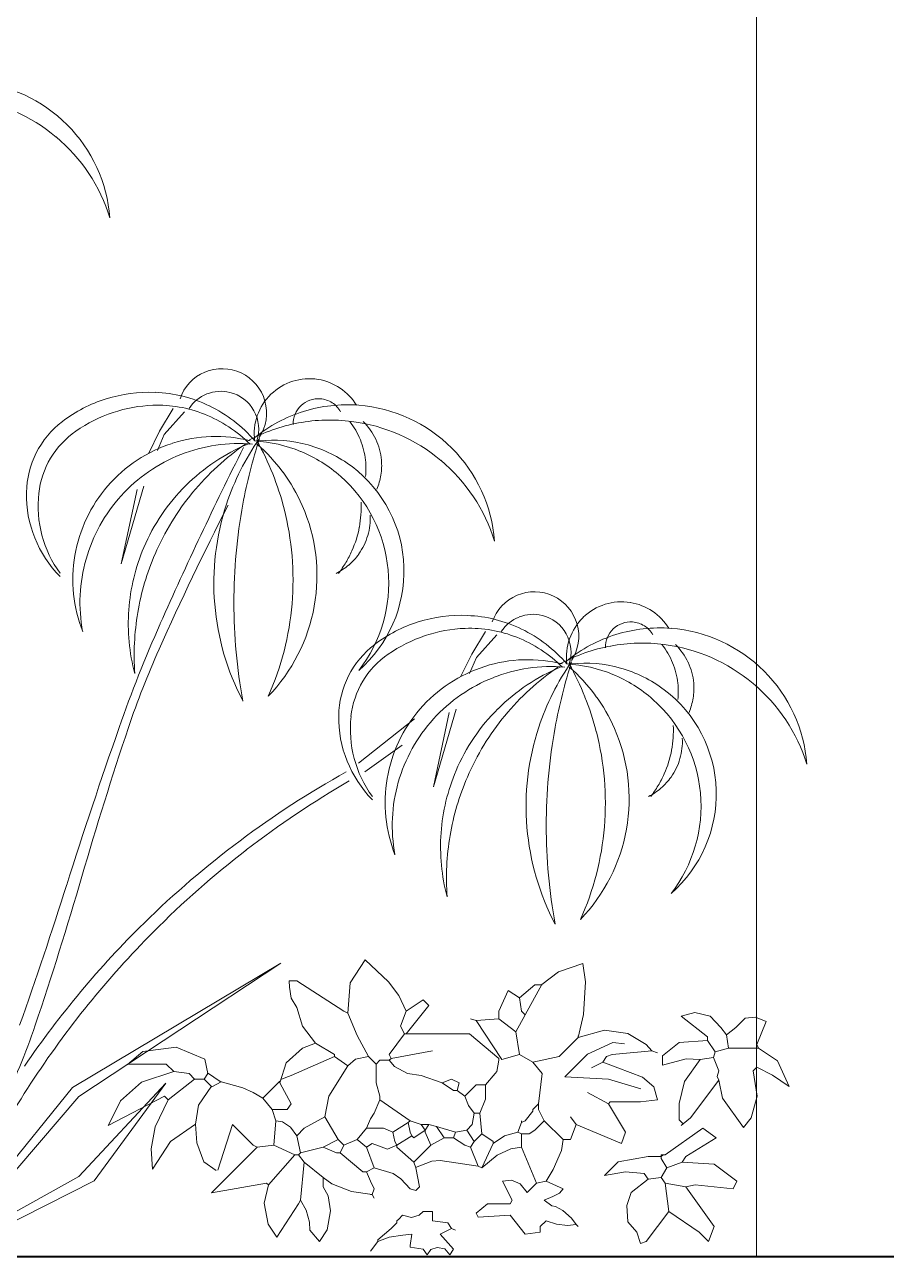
# Model space of a CAD drawing. Header units: millimetres. Extents: x 13204 to 24802, y 21209 to 40694.
# Drawn here: x 14949.7 to 15066.1, y 21393.8 to 21560.3 of the extents above; entities that cross this region are included whole.
import ezdxf

# ---------------------------------------------------------------- set-up
doc = ezdxf.new("R2010")
doc.units = ezdxf.units.MM
doc.linetypes.add('0', pattern=[0])
for name, color, linetype, lineweight in [('Louças', 150, 'Continuous', 15), ('Paredes', 1, 'Continuous', 40), ('Vegetação', 3, 'Continuous', 5)]:
    doc.layers.add(name, color=color, linetype=linetype, lineweight=lineweight)

# ---------------------------------------------------------------- blocks, each defined once
blk = doc.blocks.new('A$C28947A85')
at = {"layer": 'Vegetação', "color": 8, "linetype": '0'}
for p, q in [((16.5, 152.93), (16.5, 152.93)), ((15.02, 151.27), (15.02, 151.27)), ((22.28, 140.36), (22.28, 140.36)), ((22.28, 140.36), (22.28, 140.36)), ((35.11, 119.49), (35.11, 119.49)), ((40.02, 119.38), (40.02, 119.38)), ((50.41, 118.51), (50.41, 118.51)), ((28.4, 116.76), (28.4, 116.76)), ((35.39, 116.55), (35.39, 116.55)), ((38.49, 116.76), (38.49, 116.76)), ((53.4, 117.34), (53.4, 117.34)), ((21.76, 115.88), (21.76, 115.88)), ((28.09, 115.02), (28.09, 115.02)), ((31.76, 115.89), (31.76, 115.89)), ((35.72, 114.92), (35.72, 114.92)), ((43.23, 115.57), (43.23, 115.57)), ((44.06, 116.5), (44.06, 116.5)), ((48.11, 114.95), (48.11, 114.95)), ((50.72, 115.89), (50.72, 115.89)), ((52.32, 115.36), (52.32, 115.36)), ((55.61, 115.02), (55.61, 115.02)), ((55.92, 115.02), (55.92, 115.02)), ((22.71, 114.03), (22.71, 114.03)), ((30.84, 114.58), (29.01, 111.52)), ((32.37, 114.14), (29.62, 111.08)), ((30.84, 114.58), (30.84, 114.58)), ((32.37, 114.14), (32.37, 114.14)), ((32.98, 114.58), (32.98, 114.58)), ((35.06, 113.81), (35.06, 113.81)), ((41.75, 114.29), (41.75, 114.29)), ((48.47, 114.18), (48.47, 114.18)), ((53.47, 114.14), (53.47, 114.14)), ((15.86, 112.83), (15.86, 112.83)), ((47.05, 112.39), (47.05, 112.39)), ((47.76, 112.63), (47.76, 112.63)), ((54.69, 112.83), (54.69, 112.83)), ((55, 112.83), (55, 112.83)), ((56.53, 112.83), (56.53, 112.83)), ((17.7, 111.52), (17.7, 111.52)), ((29.01, 111.52), (27.48, 108.46)), ((29.62, 111.08), (28.7, 108.9)), ((30.74, 109.87), (30.74, 109.87)), ((40.93, 110.21), (40.93, 110.21)), ((41.24, 110.21), (41.24, 110.21)), ((41.85, 110.65), (41.85, 110.65)), ((41.85, 110.21), (41.85, 110.21)), ((41.85, 110.21), (41.85, 110.21)), ((41.85, 110.21), (41.85, 110.21)), ((42.16, 110.21), (42.16, 110.21)), ((42.16, 110.21), (42.16, 110.21)), ((42.46, 110.65), (42.46, 110.65)), ((42.46, 110.21), (42.46, 110.21)), ((42.48, 110.51), (42.48, 110.51)), ((42.48, 110.51), (42.48, 110.51)), ((56.13, 110.36), (56.13, 110.36)), ((58.22, 110.43), (58.22, 110.43)), ((31.86, 108.35), (31.86, 108.35)), ((40.34, 109.3), (40.34, 109.3)), ((40.63, 109.77), (40.63, 109.77)), ((40.93, 109.77), (40.93, 109.77)), ((41.24, 109.77), (41.24, 109.77)), ((41.55, 109.77), (41.55, 109.77)), ((42.16, 109.77), (42.16, 109.77)), ((48.07, 108.78), (48.07, 108.78)), ((49.06, 109.65), (49.06, 109.65)), ((68.48, 109.23), (68.48, 109.23)), ((55, 106.71), (55, 106.71)), ((56.83, 107.59), (56.83, 107.59)), ((58.97, 107.59), (58.97, 107.59)), ((67, 107.57), (67, 107.57)), ((39.94, 106.23), (39.94, 106.23)), ((41.23, 106.11), (41.23, 106.11)), ((44.29, 105.74), (44.29, 105.74)), ((45.68, 105.96), (45.68, 105.96)), ((53.47, 105.4), (53.47, 105.4)), ((56.83, 105.4), (56.83, 105.4)), ((56.89, 106.49), (56.89, 106.49)), ((58.91, 105.58), (58.91, 105.58)), ((11.01, 103.22), (11.01, 103.22)), ((21.98, 104.09), (21.98, 104.09)), ((26.87, 104.09), (23.81, 93.6)), ((25.95, 103.65), (23.81, 93.6)), ((25.95, 103.65), (25.95, 103.65)), ((26.87, 104.09), (26.87, 104.09)), ((32.54, 104.16), (32.54, 104.16)), ((33.46, 103.21), (33.46, 103.21)), ((58.36, 103.65), (58.36, 103.65)), ((12.68, 103.11), (12.68, 103.11)), ((23.81, 102.78), (23.81, 102.78)), ((38.05, 101.64), (38.05, 101.64)), ((40.26, 101.64), (40.26, 101.64)), ((56.22, 101.91), (56.22, 101.91)), ((38.24, 101.49), (38.24, 101.49)), ((45.83, 101.03), (45.83, 101.03)), ((48.27, 101.47), (48.27, 101.47)), ((57.45, 100.16), (57.45, 100.16)), ((55.99, 98.56), (55.99, 98.56)), ((57.12, 97.41), (57.12, 97.41)), ((74.26, 96.66), (74.26, 96.66)), ((74.26, 96.66), (74.26, 96.66)), ((26.87, 95.79), (26.87, 95.79)), ((28.4, 94.92), (28.4, 94.92)), ((55, 95.35), (55, 95.35)), ((55.92, 94.92), (55.92, 94.92)), ((17.56, 94.73), (17.56, 94.73)), ((19.07, 94.21), (19.07, 94.21)), ((54.18, 93.77), (54.18, 93.77)), ((54.55, 93.42), (54.55, 93.42)), ((15.56, 92.29), (15.56, 92.29)), ((15.56, 91.86), (15.56, 91.86)), ((52.86, 92.29), (52.86, 92.29)), ((53.16, 92.29), (53.16, 92.29)), ((59.87, 92.78), (59.87, 92.78)), ((62.02, 93.17), (62.02, 93.17)), ((39.05, 88.35), (39.05, 88.35)), ((77.3, 89.34), (77.3, 89.34)), ((82.21, 89.24), (82.21, 89.24)), ((92.61, 88.36), (92.61, 88.36)), ((24.84, 87.37), (24.84, 87.37)), ((26.05, 87), (26.05, 87)), ((36.45, 88.12), (36.45, 88.12)), ((46.91, 88.18), (46.91, 88.18)), ((49.9, 87.88), (49.9, 87.88)), ((70.59, 86.61), (70.59, 86.61)), ((80.68, 86.61), (80.68, 86.61)), ((95.59, 87.19), (95.59, 87.19)), ((29.09, 85.5), (29.09, 85.5)), ((63.96, 85.73), (63.96, 85.73)), ((73.96, 85.74), (73.96, 85.74)), ((77.59, 86.4), (77.59, 86.4)), ((85.43, 85.42), (85.43, 85.42)), ((86.25, 86.35), (86.25, 86.35)), ((92.91, 85.74), (92.91, 85.74)), ((94.51, 85.21), (94.51, 85.21)), ((18.61, 84.43), (18.61, 84.43)), ((18.61, 84.43), (18.61, 84.43)), ((64.91, 83.89), (64.91, 83.89)), ((70.29, 84.87), (70.29, 84.87)), ((73.04, 84.43), (71.21, 81.37)), ((74.57, 83.99), (71.82, 80.93)), ((73.04, 84.43), (73.04, 84.43)), ((74.57, 83.99), (74.57, 83.99)), ((75.18, 84.43), (75.18, 84.43)), ((77.26, 83.66), (77.26, 83.66)), ((77.92, 84.78), (77.92, 84.78)), ((83.95, 84.14), (83.95, 84.14)), ((90.31, 84.8), (90.31, 84.8)), ((90.66, 84.03), (90.66, 84.03)), ((95.67, 83.99), (95.67, 83.99)), ((97.81, 84.87), (97.81, 84.87)), ((98.11, 84.87), (98.11, 84.87)), ((28.92, 82.04), (28.92, 82.04)), ((58.06, 82.68), (58.06, 82.68)), ((89.25, 82.24), (89.25, 82.24)), ((89.96, 82.48), (89.96, 82.48)), ((96.89, 82.68), (96.89, 82.68)), ((97.2, 82.68), (97.2, 82.68)), ((98.72, 82.68), (98.72, 82.68)), ((59.89, 81.37), (59.89, 81.37)), ((71.21, 81.37), (69.68, 78.31)), ((71.82, 80.93), (70.9, 78.75)), ((83.13, 80.06), (83.13, 80.06)), ((83.44, 80.06), (83.44, 80.06)), ((84.05, 80.5), (84.05, 80.5)), ((84.05, 80.06), (84.05, 80.06)), ((84.05, 80.06), (84.05, 80.06)), ((84.05, 80.06), (84.05, 80.06)), ((84.35, 80.06), (84.35, 80.06)), ((84.35, 80.06), (84.35, 80.06)), ((84.66, 80.5), (84.66, 80.5)), ((84.66, 80.06), (84.66, 80.06)), ((84.68, 80.36), (84.68, 80.36)), ((84.68, 80.36), (84.68, 80.36)), ((98.33, 80.21), (98.33, 80.21)), ((100.41, 80.28), (100.41, 80.28)), ((25.65, 78.75), (25.65, 78.75)), ((25.65, 78.75), (25.65, 78.75)), ((55.92, 79.19), (55.92, 79.19)), ((55.92, 79.19), (55.92, 79.19)), ((72.94, 79.72), (72.94, 79.72)), ((82.83, 79.62), (82.83, 79.62)), ((83.13, 79.62), (83.13, 79.62)), ((83.44, 79.62), (83.44, 79.62)), ((83.74, 79.62), (83.74, 79.62)), ((84.35, 79.62), (84.35, 79.62)), ((90.26, 78.63), (90.26, 78.63)), ((91.26, 79.51), (91.26, 79.51)), ((110.68, 79.08), (110.68, 79.08)), ((74.06, 78.2), (74.06, 78.2)), ((99.03, 77.44), (99.03, 77.44)), ((101.17, 77.44), (101.17, 77.44)), ((109.2, 77.42), (109.2, 77.42)), ((40.26, 75.05), (40.26, 75.05)), ((40.26, 75.05), (40.26, 75.05)), ((43.69, 75.69), (43.69, 75.69)), ((43.69, 75.69), (43.69, 75.69)), ((82.14, 76.09), (82.14, 76.09)), ((83.43, 75.96), (83.43, 75.96)), ((86.48, 75.59), (86.48, 75.59)), ((87.87, 75.81), (87.87, 75.81)), ((95.67, 75.25), (95.67, 75.25)), ((97.2, 76.56), (97.2, 76.56)), ((99.03, 75.25), (99.03, 75.25)), ((99.09, 76.35), (99.09, 76.35)), ((101.1, 75.44), (101.1, 75.44)), ((64.17, 73.94), (64.17, 73.94)), ((69.06, 73.94), (66.01, 63.46)), ((68.15, 73.51), (66.01, 63.46)), ((68.15, 73.51), (68.15, 73.51)), ((69.06, 73.94), (69.06, 73.94)), ((74.73, 74.01), (74.73, 74.01)), ((100.56, 73.51), (100.56, 73.51)), ((53.2, 73.07), (53.2, 73.07)), ((54.87, 72.96), (54.87, 72.96)), ((55.89, 66.66), (63.46, 72.66)), ((66.01, 72.63), (66.01, 72.63)), ((75.66, 73.06), (75.66, 73.06)), ((98.42, 71.76), (98.42, 71.76)), ((23.53, 71.46), (23.53, 71.46)), ((24.79, 71.46), (24.79, 71.46)), ((80.24, 71.49), (80.24, 71.49)), ((82.46, 71.49), (82.46, 71.49)), ((88.02, 70.88), (88.02, 70.88)), ((90.47, 71.32), (90.47, 71.32)), ((99.64, 70.01), (99.64, 70.01)), ((56.73, 65.46), (61.78, 69.06)), ((98.19, 68.41), (98.19, 68.41)), ((55.89, 66.66), (55.89, 66.66)), ((99.32, 67.26), (99.32, 67.26)), ((54.21, 65.46), (54.21, 65.46)), ((56.73, 65.46), (56.73, 65.46)), ((69.06, 65.64), (69.06, 65.64)), ((97.2, 65.2), (97.2, 65.2)), ((116.46, 66.52), (116.46, 66.52)), ((116.46, 66.52), (116.46, 66.52)), ((54.63, 64.26), (54.63, 64.26)), ((59.75, 64.58), (59.75, 64.58)), ((61.26, 64.06), (61.26, 64.06)), ((70.59, 64.77), (70.59, 64.77)), ((96.37, 63.62), (96.37, 63.62)), ((96.75, 63.27), (96.75, 63.27)), ((98.11, 64.77), (98.11, 64.77)), ((57.75, 62.15), (57.75, 62.15)), ((57.75, 61.71), (57.75, 61.71)), ((95.06, 62.15), (95.06, 62.15)), ((95.36, 62.15), (95.36, 62.15)), ((102.07, 62.63), (102.07, 62.63)), ((104.22, 63.02), (104.22, 63.02)), ((67.03, 57.22), (67.03, 57.22)), ((68.25, 56.85), (68.25, 56.85)), ((78.65, 57.97), (78.65, 57.97)), ((81.24, 58.2), (81.24, 58.2)), ((89.1, 58.03), (89.1, 58.03)), ((92.09, 57.73), (92.09, 57.73)), ((39.87, 56.17), (39.87, 56.17)), ((40.73, 54.91), (40.73, 54.91)), ((60.81, 54.28), (60.81, 54.28)), ((60.81, 54.28), (60.81, 54.28)), ((16.46, 50.23), (16.46, 50.23)), ((18.49, 51.35), (18.49, 51.35)), ((67.84, 48.6), (67.84, 48.6)), ((67.84, 48.6), (67.84, 48.6)), ((98.11, 49.04), (98.11, 49.04)), ((98.11, 49.04), (98.11, 49.04)), ((26.9, 45.04), (26.9, 45.04)), ((85.88, 45.54), (85.88, 45.54)), ((85.88, 45.54), (85.88, 45.54)), ((28.16, 43.84), (28.16, 43.84)), ((82.46, 44.9), (82.46, 44.9)), ((82.46, 44.9), (82.46, 44.9)), ((17.23, 22.82), (45.39, 39.63)), ((45.39, 39.63), (18.07, 21.62)), ((12.19, 31.23), (12.19, 31.23)), ((11.61, 23.39), (11.61, 23.39)), ((18.07, 10.81), (29.84, 23.42)), ((29.84, 23.42), (20.17, 10.21)), ((29.84, 23.42), (29.84, 23.42)), ((-1.26, 0), (17.23, 22.82)), ((18.07, 21.62), (-0.42, 0)), ((-1.26, 0), (18.07, 10.81)), ((20.17, 10.21), (0, 0))]:
    blk.add_line(p, q, dxfattribs=at)
at = {"layer": 'Vegetação', "color": 8}
for points in [[(54.42, 32.88), (55.71, 29.86), (57.22, 27.01), (55.47, 26.66), (54.42, 25.73), (51.86, 21.65), (51.35, 18.84), (48.55, 17.31), (47.53, 16.29), (46.68, 17.45), (45.63, 18.19), (44.72, 18.33), (44.21, 19.86), (42.93, 21.39), (45.23, 23.69), (45.23, 23.43), (46.1, 26.17), (48.32, 28.14), (50.08, 28.79), (48.29, 31.09), (47.53, 33.64), (46.8, 34.89), (46.56, 36.36), (46.5, 37.22), (47.53, 37.22), (53.91, 33.13), (54.42, 32.88), (54.77, 36.98), (56.76, 40.05), (59.93, 37.1), (61.33, 35.26), (62.33, 33.13), (64.63, 34.67), (65.39, 33.9), (62.33, 30.07), (62.59, 30.07), (70.86, 30.07)], [(70.86, 30.07), (74.84, 26.75), (74.84, 26.5), (74.58, 24.96), (74.33, 24.71), (73.05, 23.18), (73.06, 21.26), (72.29, 19.35), (72.54, 16.54), (74.07, 15.52), (74.07, 15.27), (72.54, 11.95), (74.6, 13.67), (76.48, 14.51), (77.9, 14.75), (77.9, 16.54), (78.92, 16.54), (79.69, 17.05), (80.96, 18.33), (80.2, 19.86), (80.2, 20.63), (80.71, 24.71), (79.43, 26.24), (83.01, 27.01), (85.56, 29.56), (86.3, 32.68), (86.54, 37.1), (86.18, 39.56), (82.9, 38.45), (80.67, 36.73), (78.41, 32.62), (77.14, 30.33), (77.65, 27.26), (75.27, 26.61)], [(77.14, 30.33), (74.84, 32.11), (74.84, 33.13), (76.11, 35.94), (77.65, 34.92), (79.69, 36.71), (80.71, 36.71)], [(77.65, 34.92), (77.9, 33.13), (78.41, 32.62)], [(62.33, 33.13), (61.56, 31.09), (62.08, 30.07), (60.03, 27.26), (60.29, 26.75), (65.9, 27.77)], [(71.01, 32.11), (71.77, 31.86), (75.27, 26.61)], [(74.84, 32.11), (71.77, 31.86)], [(102.04, 26.61), (99.91, 23.61), (99.2, 20.67), (99.23, 18.44), (99.74, 17.93), (100.76, 18.7), (104.59, 23.8), (104.34, 24.32), (104.59, 25.08), (103.83, 26.87), (104.08, 27.63), (105.87, 28.14), (105.62, 29.93), (104.85, 30.95), (103.42, 32.46), (101.31, 32.95), (99.49, 32.48), (103.06, 29.68), (103.06, 29.16), (99.23, 28.91), (96.94, 27.12), (96.94, 25.85), (100.14, 26.68), (102.04, 26.61)], [(109.7, 25.59), (111.84, 24.48), (114.09, 22.96), (112.48, 26.41), (109.95, 28.14), (109.7, 28.65), (110.98, 31.72), (109.52, 32.33), (108.11, 32.21), (106.89, 30.95), (105.62, 29.93)], [(62.08, 30.07), (62.33, 30.07)], [(85.56, 29.82), (85.56, 29.56), (89.13, 30.58), (92.28, 30.1), (94.74, 28.63), (95.51, 27.77), (90.15, 27.26), (89.39, 27.01), (88.88, 26.24)], [(50.08, 28.79), (52.63, 27.26), (52.63, 27.01), (46.76, 24.45), (45.48, 23.94)], [(94.03, 22.63), (89.66, 23.94), (83.74, 24.26), (86.81, 27.31), (90.23, 28.89), (91.84, 28.72)], [(103.06, 29.16), (104.08, 27.63)], [(35.1, 26.64), (31.22, 28.26), (26.73, 27.67), (24.68, 25.91)], [(35.1, 26.64), (35.53, 24.71), (35.02, 23.94), (33.74, 23.94), (30.17, 21.14), (28.42, 17.49), (27.86, 14.55), (28.04, 11.8), (30.48, 15.53), (33.84, 17.88), (34.26, 20.43), (36, 22.98)], [(52.63, 27.01), (54.42, 25.73)], [(57.22, 27.01), (58.25, 25.99)], [(60.29, 26.75), (60.03, 26.5)], [(79.43, 26.24), (77.65, 27.26)], [(95.51, 27.77), (96.28, 27.52)], [(103.83, 26.87), (102.04, 26.61)], [(105.87, 28.14), (109.95, 28.14)], [(24.76, 25.99), (29.91, 25.99), (30.93, 24.96)], [(67.18, 23.43), (68.46, 23.94), (69.48, 23.43), (69.22, 22.41), (68.71, 22.41), (67.18, 23.43), (64.37, 24.45), (62.51, 24.7), (60.75, 25.68), (60.03, 26.5), (58.76, 26.5), (58.25, 25.99), (58.25, 23.43), (58.76, 21.65), (58.76, 21.14), (57.99, 19.35), (57.48, 18.58), (56.97, 17.31), (55.69, 15.78), (56.97, 14.75), (57.99, 11.95), (60.58, 11.18), (61.62, 10.5), (62.84, 9.14), (63.61, 8.88), (64.12, 9.39), (63.61, 11.95), (63.35, 12.71), (61.05, 14.75), (61.05, 15.01), (59.78, 14.5), (57.74, 15.27), (56.97, 14.75)], [(86.84, 22.16), (89.64, 20.63), (89.9, 20.88), (93.98, 20.88), (96.28, 21.14), (95.77, 22.92), (94.24, 24.2), (90.92, 25.48), (88.88, 26.24), (87.35, 25.48)], [(107.91, 17.42), (108.93, 18.7), (109.75, 21.65), (109.19, 25.08), (109.7, 25.59)], [(23.74, 21.01), (26.55, 23.56), (30.93, 24.96), (32.98, 24.71), (33.74, 23.94)], [(37.34, 23.57), (36.04, 22.92), (35.02, 23.94)], [(42.93, 21.39), (41.65, 22.16), (40.26, 22.78), (37.17, 23.62), (35.48, 24.8)], [(45.23, 23.43), (46.76, 20.63), (46.25, 19.86), (44.21, 19.86)], [(104.59, 23.8), (105.06, 21.4), (107.91, 17.42)], [(30.17, 21.14), (29.66, 21.65), (22.07, 17.7), (23.79, 21.14)], [(69.22, 22.41), (70.24, 21.65)], [(73.05, 23.18), (71.77, 23.18), (70.24, 21.65), (70.75, 20.37), (71.52, 19.35), (71.26, 17.82), (70.5, 17.05), (71.52, 15.52)], [(58.76, 21.14), (62.84, 18.33), (64.37, 17.82), (65.39, 17.82), (64.88, 17.05), (63.35, 16.03), (63.1, 16.29), (62.84, 16.8), (62.59, 18.07), (60.54, 16.8), (60.8, 15.52), (61.05, 15.01), (63.1, 16.29)], [(80.2, 20.63), (79.43, 19.86), (79.43, 19.6), (78.41, 18.33), (77.9, 18.07), (77.39, 16.8), (75.6, 16.29), (74.07, 15.27)], [(89.64, 20.63), (91.94, 16.8), (91.43, 15.27), (85.3, 17.82), (84.54, 18.84)], [(44.72, 18.33), (44.46, 15.01), (47.27, 13.73), (47.78, 13.73), (48.55, 12.71), (51.1, 10.67), (52.29, 9.81), (54.95, 8.76), (57.74, 8.37), (57.99, 7.86)], [(51.35, 18.84), (53.14, 15.78), (53.91, 15.01), (53.4, 13.99), (56.46, 11.44), (56.97, 11.44), (57.99, 11.95)], [(62.84, 18.33), (62.59, 18.07)], [(71.52, 19.35), (72.29, 19.35)], [(80.96, 18.33), (83.52, 15.78), (83.32, 14.31), (82.2, 11.76), (81.22, 10.16), (83.52, 9.14), (83.04, 8.56), (82.15, 8.07), (80.96, 7.61), (81.99, 6.84), (82.48, 6.75), (83.51, 6.21), (84.68, 5.17), (85.3, 4.29), (84.12, 4.19), (82.62, 4.34), (81.22, 4.8), (80.45, 4.03), (80.45, 3.27), (78.41, 3.01), (76.37, 5.57), (72.03, 5.31), (71.77, 5.82), (73.31, 7.1), (76.37, 7.1), (76.63, 7.61), (75.35, 10.16), (76.57, 10.28), (77.74, 9.79), (78.67, 8.63), (79.94, 9.91), (77.9, 14.75)], [(77.9, 18.33), (77.9, 18.07)], [(33.84, 17.88), (34.03, 15.33), (34.96, 12.78), (36.65, 11.61)], [(36.89, 11.66), (38.85, 17.82), (41.65, 15.01), (42.17, 14.75), (36, 8.59)], [(56.97, 17.31), (59.27, 17.31), (60.54, 16.8)], [(64.37, 17.82), (64.88, 17.05), (64.88, 16.8), (65.65, 15.01), (63.35, 12.71)], [(65.39, 17.82), (66.41, 17.56)], [(68.97, 16.8), (66.41, 17.56), (67.44, 16.03), (65.65, 15.01)], [(70.5, 17.05), (68.97, 16.8), (68.71, 16.03), (70.24, 15.01), (71.01, 14.75)], [(77.39, 16.8), (77.9, 16.54)], [(85.3, 17.82), (84.54, 15.78), (83.52, 15.78)], [(97.05, 13.73), (96.79, 13.73), (96.79, 13.48), (97.05, 13.73), (97.3, 13.73), (102.41, 17.31), (104.19, 16.03), (100.11, 13.48), (99.6, 12.71), (97.56, 11.95)], [(99.74, 17.93), (99.49, 17.68)], [(44.46, 15.01), (42.17, 14.75)], [(47.53, 16.29), (48.04, 13.99), (51.1, 14.75), (52.89, 13.99), (53.4, 13.99)], [(53.14, 15.78), (51.1, 14.75)], [(55.69, 15.78), (53.91, 15.01)], [(72.54, 16.54), (71.52, 15.52), (71.01, 14.75), (72.03, 12.2), (66.93, 12.97), (65.77, 12.87), (63.59, 12)], [(67.44, 16.03), (68.71, 16.03)], [(48.04, 7.61), (47.78, 7.1), (44.86, 2.59), (43.66, 4.37), (43.14, 7.21), (43.7, 9.65), (47.27, 13.73)], [(48.04, 13.99), (47.78, 13.73)], [(95, 10.42), (94.49, 11.18), (91.94, 11.44), (89.11, 10.95), (90.99, 12.79), (95, 13.48), (96.79, 13.48), (96.79, 13.22), (97.56, 11.95), (96.79, 10.67), (95, 10.42), (92.71, 8.63), (92.16, 6.89), (92.28, 4.68), (93.47, 3.27), (93.98, 1.74), (94.75, 1.99), (97.81, 6.08), (97.3, 9.91), (96.79, 10.67)], [(48.55, 12.71), (48.04, 7.61), (48.8, 6.25), (49.24, 4.6), (49.31, 3.52), (50.59, 1.99), (51.64, 3.6), (52.08, 6.16), (51.77, 8.17), (51.1, 9.39), (51.1, 10.42), (51.1, 10.67)], [(72.03, 12.2), (72.54, 11.95)], [(99.6, 12.71), (103.94, 12.46), (107, 10.16), (106.49, 9.14), (101.39, 9.65), (100.11, 9.39), (103.94, 4.03), (103.17, 1.99), (101.9, 3.27), (97.81, 6.08)], [(56.97, 11.44), (57.48, 10.16), (57.99, 9.14), (57.74, 8.37), (57.48, 8.37)], [(81.22, 10.16), (79.94, 9.91)], [(36, 8.59), (43.44, 9.91), (43.7, 9.65)], [(97.3, 9.91), (100.11, 9.39)], [(58.5, 1.99), (58.5, 2.25), (60.29, 3.78), (61.05, 4.54), (61.05, 4.8), (61.31, 5.05), (61.82, 5.57), (63.06, 5.24), (64.07, 5.56), (64.63, 6.08), (65.9, 6.08), (65.9, 4.8), (67.95, 4.54), (68.46, 3.78)], [(57.48, 0.72), (58.5, 1.99), (60.01, 2.59), (61.89, 2.87), (63.1, 3.01), (62.84, 1.48), (62.84, 1.23), (64.63, 0.97), (65.14, 0.2), (65.64, 0.95), (66.51, 1.22), (67.56, 1.04), (68.2, 0.2), (68.71, 0.97), (66.93, 3.01), (68.46, 3.78), (68.97, 3.52)], [(85.3, 4.29), (85.56, 4.03)]]:
    blk.add_lwpolyline(points, dxfattribs=at)
for points in [[(70.86, 30.07, 0.175441), (70.86, 30.07)], [(35.1, 26.64, 0.243445), (35.1, 26.64)]]:
    blk.add_lwpolyline(points, format="xyb", dxfattribs=at)
at = {"layer": 'Vegetação', "color": 8, "linetype": '0'}
for centre, major_axis, start_param, end_param in [((2.4, 138.83), (14.1, 14.1), 6.283067, 6.991386), ((0.05, 133.42), (16.47, 16.47), 0.087306, 0.65752), ((2.39, 138.82), (-14.11, 14.11), 4.003951, 4.712035), ((0.05, 133.43), (-16.47, 16.47), 4.229142, 4.799562), ((37.45, 113.96), (-4.24, 4.24), -1.228106, -0.38446), ((37.45, 113.96), (4.25, 4.25), 1.186104, 2.028484), ((37.46, 113.96), (4.24, 4.24), 5.76967, 6.627381), ((49.24, 111.15), (-5.27, 5.27), -0.943246, -0.015325), ((49.24, 111.15), (-5.27, 5.27), -1.377207, -0.943934), ((27.64, 97.13), (13.89, 13.89), 0.74666, 1.089333), ((27.69, 98.44), (-12.97, 12.97), -1.238653, -0.824078), ((37.28, 111.78), (3.63, 3.63), 1.163522, 1.779268), ((37.28, 111.78), (-3.62, 3.62), -1.023679, -0.407728), ((37.28, 111.78), (-3.62, 3.62), 4.437638, 5.259956), ((49.25, 111.16), (-5.26, 5.26), 4.471649, 4.906), ((27.52, 97.5), (-13.62, 13.62), -0.481787, -0.13538), ((28.79, 95.96), (13.48, 13.48), 0.822164, 1.109923), ((28.72, 97.9), (-12.11, 12.11), -1.164912, -0.748796), ((27.3, 97.63), (13.61, 13.61), 6.210582, 6.61546), ((49.24, 111.15), (5.27, 5.27), 1.555592, 2.483361), ((37.43, 113.96), (-4.26, 4.26), 3.345045, 4.199061), ((50.48, 112.47), (-2.43, 2.43), -0.024537, 0.806754), ((50.48, 112.47), (-2.43, 2.43), -0.855297, -0.024696), ((54.38, 95.14), (-14.1, 14.1), -0.862405, -0.484116), ((50.48, 112.47), (-2.42, 2.42), -1.351383, -0.8561), ((50.47, 112.46), (2.43, 2.43), 6.008043, 6.501233), ((54.38, 95.13), (-14.1, 14.1), 4.712286, 5.420788), ((29.09, 95.05), (14.16, 14.16), 1.109435, 1.390505), ((28.16, 96.5), (-13.17, 13.17), -1.563484, -1.16476), ((37.28, 111.78), (3.62, 3.62), 5.185362, 6.008396), ((54.38, 95.13), (-14.1, 14.1), -0.48416, -0.105971), ((23.3, 103.04), (8.69, 8.69), 1.435046, 2.341536), ((52.03, 89.74), (16.46, 16.46), 0.969625, 1.281931), ((52.03, 89.73), (16.47, 16.47), 0.657595, 0.96978), ((46.63, 106.47), (-7.26, 7.26), 4.315323, 4.594694), ((52.03, 89.74), (16.46, 16.46), 0.087031, 0.657441), ((50.56, 106.85), (5.97, 5.97), 5.935349, 6.284892), ((24.41, 101.8), (8.35, 8.35), 1.390403, 2.245202), ((36.59, 91.47), (13.65, 13.65), 1.092906, 1.643833), ((36.59, 91.47), (13.66, 13.66), 0.54205, 1.092797), ((39.74, 88.37), (15.19, 15.19), 0.701214, 1.161004), ((70.5, 90.96), (24.16, 24.16), 1.746979, 1.892546), ((112.62, 88.24), (52.03, 52.03), 2.048862, 2.110987), ((40.7, 90.96), (-13.63, 13.63), -1.177345, -0.84514), ((8.21, 91.29), (-27.48, 27.48), 4.307941, 4.435432), ((44.3, 92.58), (-12.53, 12.53), -1.057203, -0.681355), ((46.66, 106.5), (7.23, 7.23), 5.604555, 5.885001), ((50.56, 106.86), (5.97, 5.97), 5.583907, 5.933584), ((39.73, 88.38), (-15.18, 15.18), -0.41009, 0.0499), ((537.96, -140.54), (-393.73, 393.73), 0.320094, 0.36737), ((51.1, 85.48), (18.62, 18.62), 1.181737, 1.567768), ((60.19, 81.21), (24.48, 24.48), 1.385875, 1.66747), ((26.74, 92.01), (-16.63, 16.63), 4.561837, 4.782817), ((40.71, 90.99), (13.61, 13.61), 0.060623, 0.393188), ((44.29, 92.55), (12.56, 12.56), 0.13797, 0.513221), ((54.37, 95.13), (-14.11, 14.11), 4.003878, 4.712064), ((44.3, 92.58), (12.54, 12.54), 5.531214, 6.420632), ((46.61, 106.49), (-7.27, 7.27), 3.9278, 4.034264), ((50.61, 106.88), (5.94, 5.94), 5.343211, 5.582425), ((52.03, 89.73), (-16.47, 16.47), 4.229334, 4.79974), ((70.6, 90.92), (24.24, 24.24), 1.892818, 2.037884), ((111.27, 88.56), (-51.06, 51.06), 0.539952, 0.603256), ((8.52, 91.43), (27.24, 27.24), 5.749699, 5.878332), ((26.71, 91.99), (16.66, 16.66), 5.911879, 6.13249), ((40.7, 90.99), (-13.62, 13.62), 4.02001, 4.772878), ((46.61, 106.5), (-7.27, 7.27), 3.819636, 3.926018), ((50.51, 106.9), (6.01, 6.01), 5.105909, 5.342245), ((26.89, 102.99), (11.24, 11.24), 2.341685, 3.132462), ((36.59, 91.47), (-13.65, 13.65), 0.073084, 0.615968), ((51.06, 85.51), (18.59, 18.59), 1.56737, 1.954198), ((60.22, 81.18), (-24.51, 24.51), 0.096695, 0.378034), ((28.02, 101.41), (-10.91, 10.91), 0.674573, 1.41683), ((39.75, 88.36), (15.2, 15.2), 1.620458, 2.080134), ((70.5, 90.96), (-24.16, 24.16), 0.467341, 0.868561), ((112.23, 88.35), (-51.75, 51.75), 0.602797, 0.785477), ((41.7, 101.22), (-10.28, 10.28), 3.743038, 3.974483), ((412.77, -89.89), (297.4, 297.4), 1.883786, 1.935057), ((8.47, 91.43), (27.27, 27.27), 5.413528, 5.749511), ((26.73, 92), (16.64, 16.64), 5.321782, 5.91175), ((49.08, 99.75), (5.93, 5.93), 5.215176, 5.547114), ((41.7, 101.23), (10.28, 10.28), 5.081776, 5.313145), ((49.08, 99.77), (5.93, 5.93), 4.880871, 5.212785), ((51.09, 85.49), (-18.61, 18.61), 0.383281, 0.713772), ((60.19, 81.19), (-24.49, 24.49), 0.377801, 0.616839), ((41.45, 101.38), (10.48, 10.48), 4.958767, 5.079374), ((49.11, 99.75), (5.91, 5.91), 4.636697, 4.880161), ((36.56, 91.47), (13.63, 13.63), 2.186461, 2.73002), ((39.71, 88.36), (15.18, 15.18), 2.079806, 2.540208), ((49.11, 99.77), (5.91, 5.91), 4.39175, 4.635033), ((41.64, 101.3), (-10.34, 10.34), 3.263795, 3.386068), ((44.3, 92.58), (12.53, 12.53), 4.641391, 5.531129), ((40.7, 90.99), (13.62, 13.62), 4.838009, 5.590686), ((79.64, 83.81), (4.24, 4.24), 0.342816, 1.186363), ((112.26, 88.34), (51.77, 51.77), 2.35616, 2.538768), ((79.64, 83.81), (-4.24, 4.24), -0.385013, 0.457903), ((79.65, 83.81), (4.24, 4.24), 5.770123, 6.627427), ((91.44, 81.01), (-5.27, 5.27), -0.943546, -0.015136), ((91.44, 81.01), (5.26, 5.26), 0.193179, 0.627445), ((51.06, 85.49), (18.59, 18.59), 2.284415, 2.615308), ((60.24, 81.18), (-24.52, 24.52), 0.61682, 0.855556), ((70.49, 90.96), (-24.15, 24.15), 0.868488, 1.269773), ((8.46, 91.43), (27.28, 27.28), 5.077501, 5.413417), ((26.72, 92.01), (16.65, 16.65), 4.73175, 5.321507), ((69.83, 67), (13.88, 13.88), 0.746554, 1.08937), ((69.89, 68.29), (-12.96, 12.96), -1.238692, -0.823994), ((79.48, 81.63), (3.63, 3.63), 0.547424, 1.162741), ((79.48, 81.64), (3.62, 3.62), 6.007947, 6.830461), ((91.44, 81.01), (5.27, 5.27), 6.042797, 6.47683), ((195.94, 11.33), (-129.11, 129.11), 0.367096, 0.449807), ((69.73, 67.33), (-13.64, 13.64), -0.481465, -0.13555), ((70.91, 67.75), (12.11, 12.11), 0.405848, 0.821848), ((79.47, 81.64), (-3.62, 3.62), -0.407698, 0.208457), ((91.44, 81), (-5.27, 5.27), -0.015078, 0.912176), ((79.64, 83.81), (4.25, 4.25), 4.915214, 5.770259), ((92.67, 82.32), (2.42, 2.42), 0.71538, 1.547264), ((96.58, 65), (14.09, 14.09), 0.708357, 1.086816), ((92.67, 82.32), (2.42, 2.42), 0.219423, 0.715163), ((92.67, 82.31), (-2.43, 2.43), 4.437416, 4.931401), ((71.31, 64.85), (-14.2, 14.2), -0.461001, -0.180648), ((70.98, 65.83), (13.47, 13.47), 0.821938, 1.110029), ((70.34, 66.33), (13.2, 13.2), 0.007774, 0.405869), ((69.48, 67.46), (-13.62, 13.62), 4.640069, 5.04442), ((79.48, 81.63), (3.62, 3.62), 5.185499, 6.009166), ((96.57, 65), (14.09, 14.09), 1.086391, 1.465013), ((92.67, 82.32), (-2.42, 2.42), -0.024637, 0.807128), ((96.58, 64.99), (-14.1, 14.1), 4.712168, 5.420693), ((135.66, 34.28), (82.68, 82.68), 1.935426, 2.032606), ((65.5, 72.89), (-8.69, 8.69), -0.135609, 0.770641), ((94.23, 59.57), (16.48, 16.48), 0.969774, 1.281749), ((94.22, 59.58), (-16.47, 16.47), -0.91331, -0.60116), ((88.85, 76.34), (-7.24, 7.24), 4.314581, 4.594676), ((94.22, 59.58), (-16.47, 16.47), -1.483598, -0.913321), ((92.79, 76.71), (5.95, 5.95), 5.934949, 6.285772), ((66.6, 71.66), (-8.35, 8.35), -0.180715, 0.674651), ((78.78, 61.33), (13.65, 13.65), 0.541858, 1.092945), ((81.94, 58.22), (-15.19, 15.19), -0.869453, -0.409734), ((112.79, 60.74), (24.24, 24.24), 1.747065, 1.892123), ((154.19, 58.26), (51.58, 51.58), 2.048397, 2.111066), ((82.89, 60.81), (13.64, 13.64), 0.393505, 0.725554), ((50.4, 61.16), (-27.48, 27.48), 4.307573, 4.435069), ((86.5, 62.41), (12.55, 12.55), 0.513697, 0.889162), ((88.85, 76.35), (7.24, 7.24), 5.604659, 5.884977), ((92.78, 76.72), (-5.96, 5.96), 4.012332, 4.363012), ((78.78, 61.32), (-13.65, 13.65), -0.477882, 0.073061), ((93.29, 55.34), (-18.61, 18.61), -0.389163, -0.002941), ((102.38, 51.07), (-24.47, 24.47), -0.184976, 0.096759), ((68.95, 61.88), (-16.62, 16.62), 4.561688, 4.782812), ((82.88, 60.81), (-13.64, 13.64), -1.509945, -1.177994), ((86.49, 62.4), (-12.55, 12.55), -1.432959, -1.0576), ((96.57, 64.98), (-14.11, 14.11), 4.004003, 4.712212), ((81.93, 58.22), (-15.18, 15.18), -0.410132, 0.049739), ((88.84, 76.34), (-7.25, 7.25), 3.92764, 4.034433), ((92.82, 76.73), (-5.93, 5.93), 3.772324, 4.012012), ((94.22, 59.58), (16.47, 16.47), 5.800184, 6.370362), ((112.78, 60.77), (-24.23, 24.23), 0.321989, 0.467104), ((153.46, 58.42), (51.05, 51.05), 2.110773, 2.17409), ((50.48, 61.21), (27.41, 27.41), 5.749963, 5.877767), ((68.88, 61.83), (16.68, 16.68), 5.911873, 6.132275), ((82.9, 60.84), (-13.62, 13.62), 4.02001, 4.77285), ((86.5, 62.43), (-12.54, 12.54), 3.960331, 4.849929), ((88.8, 76.36), (7.28, 7.28), 5.390519, 5.496856), ((92.75, 76.74), (5.97, 5.97), 5.105526, 5.343342), ((78.77, 61.33), (-13.64, 13.64), 0.072693, 0.616092), ((93.28, 55.34), (18.61, 18.61), 1.567675, 1.954106), ((69.08, 72.84), (11.23, 11.23), 2.341336, 3.132587), ((70.21, 71.26), (-10.91, 10.91), 0.674579, 1.41682), ((81.93, 58.21), (15.19, 15.19), 1.620341, 2.080281), ((102.4, 51.04), (24.5, 24.5), 1.667346, 1.94878), ((83.95, 71.07), (10.24, 10.24), 5.313099, 5.545331), ((779.75, -192.44), (566.35, 566.35), 2.020438, 2.04838), ((532.51, -98.68), (-378.63, 378.63), 0.462044, 0.501418), ((112.69, 60.81), (-24.16, 24.16), 0.46731, 0.868539), ((154.32, 58.22), (-51.67, 51.67), 0.602715, 0.785671), ((50.66, 61.27), (-27.28, 27.28), 3.842879, 4.178807), ((68.92, 61.86), (16.64, 16.64), 5.321788, 5.911705), ((91.29, 69.59), (-5.91, 5.91), 3.644342, 3.976978), ((83.9, 71.08), (-10.28, 10.28), 3.511, 3.742341), ((91.3, 69.61), (5.91, 5.91), 4.880459, 5.213426), ((116.26, -46.04), (90.23, 90.23), 1.293194, 1.427231), ((93.27, 55.34), (-18.6, 18.6), 0.383148, 0.713793), ((83.67, 71.22), (10.47, 10.47), 4.958697, 5.079522), ((119.11, -46.74), (90.77, 90.77), 1.311686, 1.44228), ((78.77, 61.32), (13.64, 13.64), 2.186576, 2.729949), ((81.91, 58.21), (-15.18, 15.18), 0.508999, 0.969247), ((102.36, 51.05), (-24.47, 24.47), 0.377689, 0.616904), ((91.3, 69.64), (5.93, 5.93), 4.391925, 4.6347), ((83.72, 71.23), (-10.44, 10.44), 3.26474, 3.385801), ((91.3, 69.61), (-5.91, 5.91), 3.066115, 3.309268), ((86.5, 62.43), (12.53, 12.53), 4.641442, 5.531176), ((82.9, 60.84), (-13.62, 13.62), 3.267238, 4.019928), ((93.26, 55.34), (18.59, 18.59), 2.284427, 2.615282), ((102.4, 51.04), (24.49, 24.49), 2.187601, 2.42658), ((112.68, 60.8), (24.15, 24.15), 2.439226, 2.840584), ((154.32, 58.18), (51.67, 51.67), 2.355915, 2.538871), ((50.69, 61.27), (27.26, 27.26), 5.077446, 5.413585), ((68.91, 61.86), (-16.65, 16.65), 3.161091, 3.750787), ((116.28, -46.03), (-90.23, 90.23), -0.143398, -0.009368), ((118.86, -46.43), (90.49, 90.49), 1.442159, 1.573169), ((-598.81, 245.94), (456.54, 456.54), 5.158778, 5.189824), ((-499.45, 202.59), (-381.54, 381.54), 3.6038, 3.642875), ((116.08, -45.83), (-90.03, 90.03), -0.009379, 0.188637), ((119.11, -46.69), (90.74, 90.74), 1.573123, 1.778449), ((-69.42, 58.58), (60.86, 60.86), 5.035998, 5.174386), ((119.04, -46.64), (-90.68, 90.68), 0.207696, 0.413165)]:
    blk.add_ellipse(centre, major_axis=major_axis, ratio=1, start_param=start_param, end_param=end_param, dxfattribs=at)

msp = doc.modelspace()

# ---------------------------------------------------------------- linework, layer by layer
at = {"layer": 'Louças'}
msp.add_line((15048.6, 21393.84), (15048.6, 21653.84), dxfattribs=at)
at = {"layer": 'Paredes'}
msp.add_line((14871.1, 21393.84), (16871.1, 21393.84), dxfattribs=at)

# ---------------------------------------------------------------- block references
msp.add_blockref('A$C28947A85', (14938.93, 21393.84), dxfattribs=at)

doc.saveas('drawing.dxf')
